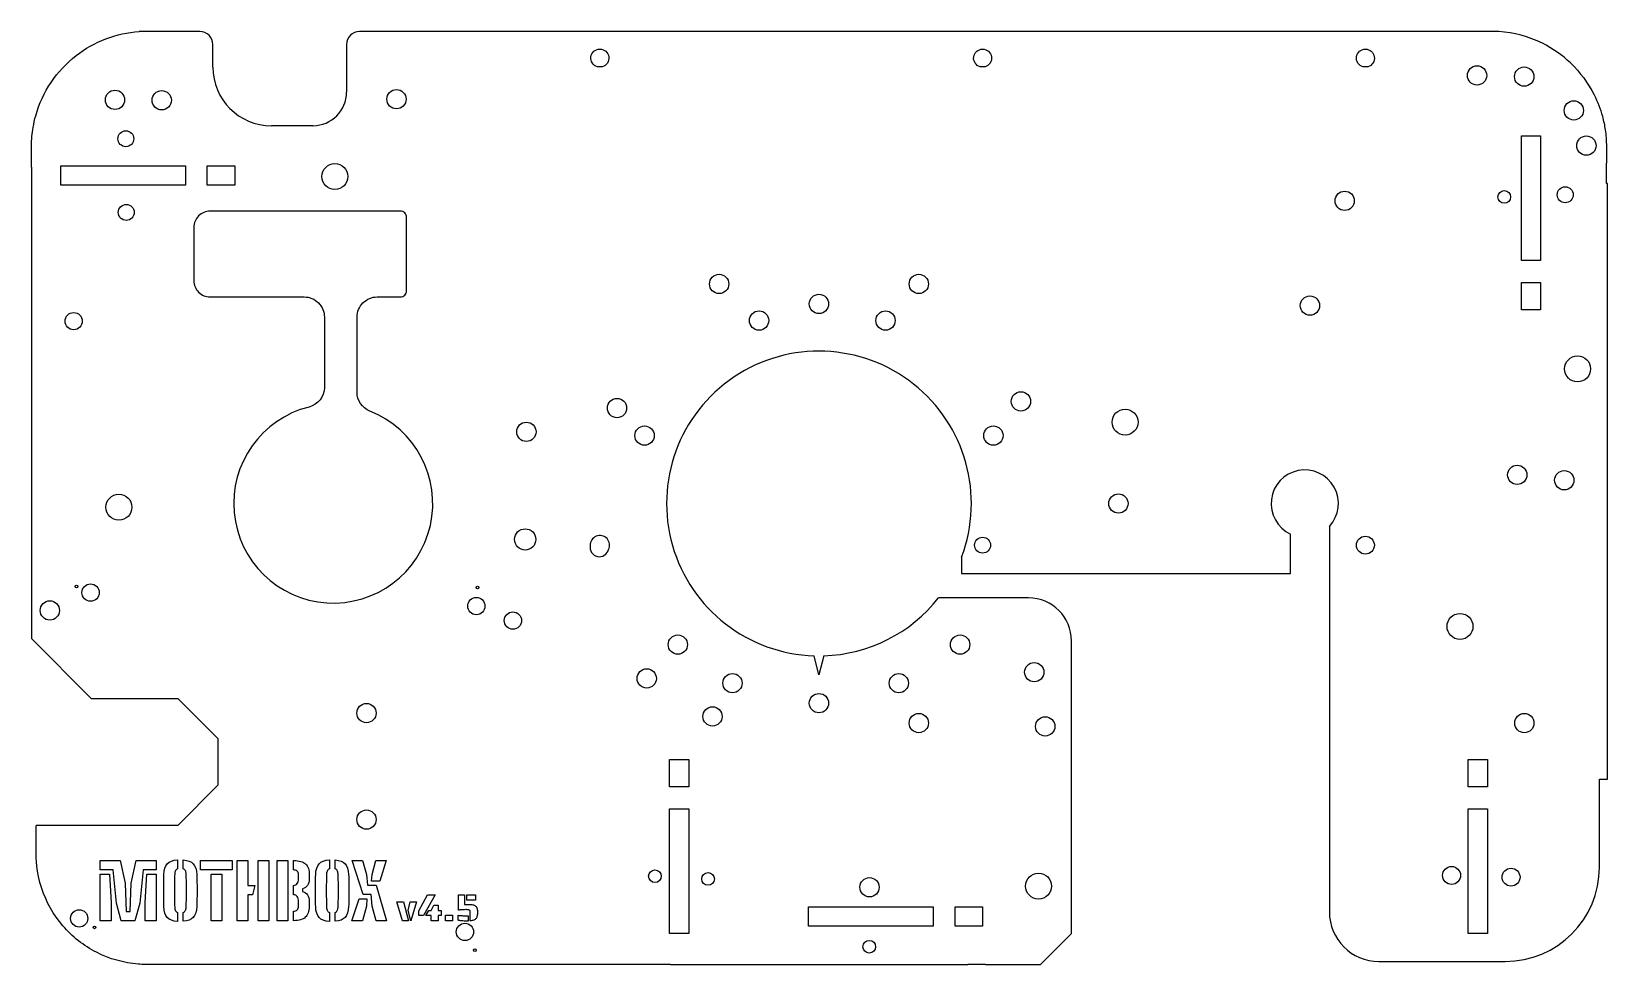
# Model space of a CAD drawing. Header units: millimetres. Extents: x -118 to 118, y -70 to 70.
import ezdxf

# ---------------------------------------------------------------- set-up
doc = ezdxf.new("R2010")
doc.units = ezdxf.units.MM
doc.layers.add('CUTOUTS', color=1, linetype='CONTINUOUS')
doc.layers.add('PERIMETER', color=5, linetype='CONTINUOUS')

msp = doc.modelspace()

# ---------------------------------------------------------------- linework, layer by layer
at = {"layer": 'CUTOUTS'}
for p, q in [((-96.38, -54.06), (-96.38, -55.42)), ((-95.54, -55.4), (-95.54, -54.06)), ((-78.96, -55.57), (-78.96, -54.16)), ((-73.56, -54.06), (-73.56, -55.42)), ((-72.71, -55.4), (-72.71, -54.06)), ((-78.2, -56.9), (-78.2, -56.25)), ((-76.59, -56.34), (-76.59, -56.65)), ((-78.96, -59.3), (-78.96, -57.89)), ((-77.63, -58.44), (-77.63, -58.79)), ((-78.2, -61), (-78.2, -60.39)), ((-54.17, -61.6), (-54.17, -59.31)), ((-54.17, -59.31), (-53.28, -59.31)), ((-53.28, -59.31), (-53.28, -60.79)), ((-53.28, -60.79), (-53.04, -60.77)), ((-96.38, -61.97), (-96.38, -63.32)), ((-95.54, -63.29), (-95.54, -61.95)), ((-78.96, -63.2), (-78.96, -61.79)), ((-73.56, -61.97), (-73.56, -63.32)), ((-72.71, -63.29), (-72.71, -61.95)), ((-54.21, -63.13), (-54.21, -62.39)), ((-52.74, -62.46), (-52.74, -63.26)), ((-52.4, -63.23), (-52.4, -62.01))]:
    msp.add_line(p, q, dxfattribs=at)
for points in [[(-32.56, 65.14), (-33.29, 65.14, -7.28011)], [(24.96, 65.14), (24.23, 65.14, -7.28011)], [(82.48, 65.14), (81.75, 65.14, -7.28011)], [(-61.97, 42.5, 0.414214), (-62.92, 43.45), (-91.5, 43.45, 0.414214), (-93.95, 41), (-93.95, 33, 0.414214), (-91.5, 30.55), (-77.37, 30.55, -0.414214), (-74.32, 27.5), (-74.32, 16.96, -0.344158), (-76.63, 14, 6.374203), (-67.49, 13.4, -0.3075), (-69.42, 16.23), (-69.42, 27.5, -0.414214), (-66.37, 30.55), (-62.92, 30.55, 0.414214), (-61.97, 31.5)], [(-31.64, -7.43, 1.306643), (-34.37, -6.82, 0.977542)]]:
    msp.add_lwpolyline(points, format="xyb", close=True, dxfattribs=at)
for points in [[(105.55, 36.02), (105.55, 54.77), (108.45, 54.77), (108.45, 36.02)], [(-113.95, 47.37), (-113.95, 50.27), (-95.2, 50.27), (-95.2, 47.37)], [(-91.92, 47.37), (-91.92, 50.27), (-87.8, 50.27), (-87.8, 47.37)], [(105.55, 28.62), (105.55, 32.74), (108.45, 32.74), (108.45, 28.62)], [(-19.55, -38.97), (-19.55, -43.09), (-22.45, -43.09), (-22.45, -38.97)], [(100.45, -43.09), (97.55, -43.09), (97.55, -38.97), (100.45, -38.97)], [(-19.55, -65.13), (-22.45, -65.13), (-22.45, -46.37), (-19.55, -46.37)], [(100.45, -46.37), (100.45, -65.13), (97.55, -65.13), (97.55, -46.37)], [(-104.27, -57.58), (-104.12, -61.8), (-103.5, -61.8), (-103.36, -57.58), (-102.6, -54.16), (-99.61, -54.16), (-99.61, -55.57), (-101.58, -55.57), (-102.07, -60.55), (-102.82, -63.21), (-104.87, -63.21), (-105.56, -60.55), (-106.05, -55.57), (-108.02, -55.57), (-108.02, -54.16), (-105.02, -54.16)], [(-88.17, -55.56), (-92.95, -55.56), (-92.95, -54.16), (-88.17, -54.16)], [(-85.82, -59.31), (-85.82, -63.21), (-87.43, -63.21), (-87.43, -54.16), (-85.82, -54.16), (-85.82, -57.9), (-84.77, -57.9), (-85.15, -59.31)], [(-82.68, -63.21), (-84.29, -63.21), (-84.29, -54.16), (-82.68, -54.16)], [(-81.43, -63.21), (-81.43, -54.16), (-79.82, -54.16), (-79.82, -63.21)], [(-68.01, -56.26), (-67.85, -57.86), (-66.54, -57.86), (-64.98, -63.21), (-66.55, -63.21), (-67.15, -61), (-67.3, -59.27), (-68.52, -59.27), (-70.16, -54.16), (-68.58, -54.16)], [(-67.15, -56.26), (-66.58, -54.16), (-65.02, -54.16), (-65.99, -57.24), (-67.23, -57.24)], [(-108.02, -63.21), (-108.02, -56.2), (-106.62, -56.2), (-106.35, -60.44), (-106.35, -63.21)], [(-101.28, -63.21), (-101.28, -60.44), (-101.01, -56.2), (-99.61, -56.2), (-99.61, -63.21)], [(-89.74, -63.21), (-91.35, -63.21), (-91.35, -56.2), (-89.74, -56.2)], [(-68.62, -63.21), (-70.2, -63.21), (-69.1, -59.9), (-67.92, -59.9), (-68.01, -61)], [(-62.45, -60.35), (-61.68, -63.21), (-62.6, -63.21), (-63.44, -60.35)], [(-61.73, -61.69), (-61.44, -60.35), (-60.49, -60.35), (-61.32, -63.2)], [(-60.14, -61.71), (-58.85, -59.31), (-57.7, -59.31), (-59.45, -62.44), (-60.14, -62.44)], [(-57.24, -60.85), (-57.24, -61.65), (-56.75, -61.65), (-56.75, -62.44), (-57.24, -62.44), (-57.24, -63.21), (-58.28, -63.21), (-58.28, -62.44), (-59.06, -62.44), (-58.62, -61.65), (-58.3, -61.65), (-57.86, -60.85)], [(-52.94, -60.11), (-52.94, -59.31), (-51.61, -59.31), (-51.61, -60.11)], [(-1.58, -64), (-1.58, -61.1), (17.17, -61.1), (17.17, -64)], [(20.45, -64), (20.45, -61.1), (24.57, -61.1), (24.57, -64)], [(-56.14, -62.36), (-55.06, -62.36), (-55.06, -63.21), (-56.14, -63.21)]]:
    msp.add_lwpolyline(points, close=True, dxfattribs=at)
for centre, radius in [((98.89, 63.84), 1.45), ((105.98, 63.66), 1.45), ((-105.79, 60.17), 1.45), ((-63.49, 60.27), 1.45), ((-98.77, 60.11), 1.45), ((113.43, 58.58), 1.45), ((-104.16, 54.33), 1.2), ((115.32, 53.29), 1.45), ((-72.75, 48.64), 1.95), ((79, 45), 1.45), ((102.99, 45.58), 0.95), ((112.14, 45.91), 1.2), ((-104.09, 43.26), 1.2), ((-15, 32.5), 1.45), ((15, 32.5), 1.45), ((0, 29.5), 1.45), ((-9, 27), 1.45), ((10, 27), 1.45), ((73.78, 29.25), 1.45), ((-112, 26.91), 1.3), ((114, 19.73), 1.95), ((-30.35, 13.85), 1.45), ((30.35, 14.85), 1.45), ((46, 11.73), 1.95), ((-43.97, 10.28), 1.45), ((-26.21, 9.71), 1.45), ((26.21, 9.71), 1.45), ((104.93, 3.81), 1.45), ((112, 3), 1.45), ((-105.2, -1.05), 1.95), ((45, -0.5), 1.45), ((-44.15, -5.9), 1.6), ((24.59, -6.76), 1.2), ((82.11, -6.76), 1.35), ((-111.56, -12.98), 0.2), ((-109.46, -13.89), 1.3), ((-51.31, -13.13), 0.2), ((-115.58, -16.57), 1.45), ((-51.49, -15.91), 1.3), ((-46, -18.09), 1.3), ((96.33, -18.97), 1.95), ((-21.21, -21.71), 1.45), ((21.21, -21.71), 1.45), ((-25.88, -26.79), 1.45), ((-13, -27.5), 1.45), ((12, -27.5), 1.45), ((32.35, -25.85), 1.45), ((-68, -32), 1.45), ((0, -30.5), 1.45), ((-16, -32.5), 1.45), ((15, -33.5), 1.45), ((34, -34), 1.45), ((106, -33.5), 1.45), ((-68, -48), 1.45), ((-24.65, -56.51), 0.95), ((-16.67, -56.92), 0.95), ((7.6, -58.17), 1.45), ((33, -58), 1.95), ((95.06, -56.4), 1.35), ((104, -56.66), 1.35), ((-111.17, -62.86), 1.3), ((-53.2, -64.88), 1.3), ((-108.87, -64.2), 0.2), ((7.56, -67.12), 0.95), ((-51.72, -67.62), 0.2)]:
    msp.add_circle(centre, radius, dxfattribs=at)
for points in [[(-97.93, -54.63), (-97.61, -54.3), (-97.1, -54.1), (-96.38, -54.06)], [(-95.54, -54.06), (-94.85, -54.12), (-94.35, -54.31), (-94.04, -54.65)], [(-78.96, -54.16), (-78.13, -54.16), (-77.53, -54.34), (-77.16, -54.66)], [(-75.11, -54.63), (-74.79, -54.3), (-74.28, -54.1), (-73.56, -54.06)], [(-72.71, -54.06), (-72.02, -54.12), (-71.52, -54.31), (-71.21, -54.65)], [(-98.47, -57.51), (-98.47, -57.12), (-98.46, -56.71), (-98.45, -56.28)], [(-98.45, -56.28), (-98.43, -55.53), (-98.26, -54.99), (-97.93, -54.63)], [(-96.81, -56.2), (-96.83, -56.61), (-96.84, -57.03), (-96.85, -57.45)], [(-96.69, -55.68), (-96.77, -55.81), (-96.81, -55.98), (-96.81, -56.2)], [(-96.38, -55.42), (-96.52, -55.47), (-96.62, -55.56), (-96.69, -55.68)], [(-95.22, -55.66), (-95.29, -55.53), (-95.4, -55.45), (-95.54, -55.4)], [(-95.1, -56.18), (-95.11, -55.97), (-95.14, -55.79), (-95.22, -55.66)], [(-77.16, -54.66), (-76.78, -55), (-76.59, -55.55), (-76.59, -56.34)], [(-75.65, -57.51), (-75.65, -57.12), (-75.64, -56.71), (-75.63, -56.28)], [(-75.63, -56.28), (-75.61, -55.53), (-75.43, -54.99), (-75.11, -54.63)], [(-73.99, -56.2), (-74.01, -56.61), (-74.02, -57.03), (-74.03, -57.45)], [(-73.87, -55.68), (-73.95, -55.81), (-73.99, -55.98), (-73.99, -56.2)], [(-73.56, -55.42), (-73.7, -55.47), (-73.8, -55.56), (-73.87, -55.68)], [(-72.39, -55.66), (-72.46, -55.53), (-72.57, -55.45), (-72.71, -55.4)], [(-72.27, -56.18), (-72.28, -55.97), (-72.31, -55.79), (-72.39, -55.66)], [(-98.47, -58.68), (-98.47, -58.3), (-98.47, -57.91), (-98.47, -57.51)], [(-96.85, -57.45), (-96.86, -57.86), (-96.87, -58.27), (-96.87, -58.69)], [(-96.87, -58.69), (-96.87, -59.1), (-96.86, -59.51), (-96.85, -59.93)], [(-95.05, -59.91), (-95.05, -59.5), (-95.04, -59.08), (-95.04, -58.67)], [(-93.47, -57.5), (-93.46, -57.9), (-93.46, -58.29), (-93.46, -58.67)], [(-78.96, -57.89), (-78.72, -57.89), (-78.53, -57.8), (-78.4, -57.63)], [(-78.4, -57.63), (-78.27, -57.45), (-78.2, -57.21), (-78.2, -56.9)], [(-75.65, -58.68), (-75.65, -58.3), (-75.65, -57.91), (-75.65, -57.51)], [(-74.03, -57.45), (-74.04, -57.86), (-74.05, -58.27), (-74.05, -58.69)], [(-74.05, -58.69), (-74.05, -59.1), (-74.04, -59.51), (-74.03, -59.93)], [(-72.22, -59.91), (-72.22, -59.5), (-72.21, -59.08), (-72.21, -58.67)], [(-70.64, -57.5), (-70.63, -57.9), (-70.63, -58.29), (-70.63, -58.67)], [(-97.93, -62.73), (-98.25, -62.38), (-98.43, -61.84), (-98.45, -61.07)], [(-96.85, -59.93), (-96.84, -60.34), (-96.83, -60.75), (-96.81, -61.17)], [(-96.81, -61.17), (-96.81, -61.39), (-96.77, -61.57), (-96.69, -61.7)], [(-95.22, -61.69), (-95.14, -61.56), (-95.1, -61.38), (-95.1, -61.16)], [(-95.1, -61.16), (-95.08, -60.74), (-95.06, -60.32), (-95.05, -59.91)], [(-93.51, -61.06), (-93.54, -61.81), (-93.71, -62.36), (-94.04, -62.7)], [(-78.39, -59.56), (-78.51, -59.4), (-78.7, -59.31), (-78.96, -59.3)], [(-78.2, -60.39), (-78.2, -60.01), (-78.26, -59.74), (-78.39, -59.56)], [(-75.11, -62.73), (-75.43, -62.38), (-75.61, -61.84), (-75.63, -61.07)], [(-74.03, -59.93), (-74.02, -60.34), (-74.01, -60.75), (-73.99, -61.17)], [(-73.99, -61.17), (-73.99, -61.39), (-73.95, -61.57), (-73.87, -61.7)], [(-72.39, -61.69), (-72.31, -61.56), (-72.27, -61.38), (-72.27, -61.16)], [(-72.27, -61.16), (-72.25, -60.74), (-72.23, -60.32), (-72.22, -59.91)], [(-70.68, -61.06), (-70.71, -61.81), (-70.89, -62.36), (-71.21, -62.7)], [(-96.38, -63.32), (-97.1, -63.26), (-97.62, -63.07), (-97.93, -62.73)], [(-96.69, -61.7), (-96.62, -61.83), (-96.51, -61.92), (-96.38, -61.97)], [(-95.54, -61.95), (-95.4, -61.9), (-95.29, -61.81), (-95.22, -61.69)], [(-94.04, -62.7), (-94.35, -63.04), (-94.84, -63.24), (-95.54, -63.29)], [(-77.19, -62.69), (-77.54, -63.02), (-78.13, -63.19), (-78.96, -63.2)], [(-73.56, -63.32), (-74.28, -63.26), (-74.8, -63.07), (-75.11, -62.73)], [(-73.87, -61.7), (-73.8, -61.83), (-73.69, -61.92), (-73.56, -61.97)], [(-72.71, -61.95), (-72.57, -61.9), (-72.46, -61.81), (-72.39, -61.69)], [(-71.21, -62.7), (-71.52, -63.04), (-72.01, -63.24), (-72.71, -63.29)]]:
    msp.add_open_spline(points, degree=3, dxfattribs=at)
for points, knots in [([(-95.05, -57.43), (-95.05, -57.43), (-95.05, -57.43), (-95.05, -57.43), (-95.07, -57.02), (-95.08, -56.6), (-95.1, -56.18)], [-1.000388, -1.000388, -1.000388, -1.000388, -1, -1, -1, 0, 0, 0, 0]), ([(-94.04, -54.65), (-93.71, -54.99), (-93.53, -55.54), (-93.51, -56.28), (-93.51, -56.28), (-93.51, -56.28), (-93.51, -56.28)], [-1, -1, -1, -1, 0, 0, 0, 0.00006, 0.00006, 0.00006, 0.00006]), ([(-93.51, -56.28), (-93.51, -56.28), (-93.51, -56.28), (-93.51, -56.28), (-93.49, -56.71), (-93.48, -57.12), (-93.47, -57.5)], [-1.000106, -1.000106, -1.000106, -1.000106, -1, -1, -1, 0, 0, 0, 0]), ([(-78.41, -55.74), (-78.41, -55.74), (-78.41, -55.74), (-78.41, -55.74), (-78.55, -55.63), (-78.73, -55.57), (-78.96, -55.57)], [-1.001426, -1.001426, -1.001426, -1.001426, -1, -1, -1, -0.0577216, -0.0577216, -0.0577216, -0.0577216]), ([(-78.2, -56.25), (-78.2, -56.03), (-78.27, -55.86), (-78.41, -55.74), (-78.41, -55.74), (-78.41, -55.74), (-78.41, -55.74)], [-1, -1, -1, -1, 0, 0, 0, 0.001477, 0.001477, 0.001477, 0.001477]), ([(-76.59, -56.65), (-76.59, -56.74), (-76.59, -56.84), (-76.6, -56.94), (-76.6, -56.94), (-76.6, -56.94), (-76.6, -56.94)], [-1, -1, -1, -1, 0, 0, 0, 0.002223, 0.002223, 0.002223, 0.002223]), ([(-72.22, -57.43), (-72.22, -57.43), (-72.22, -57.43), (-72.22, -57.43), (-72.24, -57.02), (-72.26, -56.6), (-72.27, -56.18)], [-1.000388, -1.000388, -1.000388, -1.000388, -1, -1, -1, 0, 0, 0, 0]), ([(-71.21, -54.65), (-70.89, -54.99), (-70.71, -55.54), (-70.68, -56.28), (-70.68, -56.28), (-70.68, -56.28), (-70.68, -56.28)], [-1, -1, -1, -1, 0, 0, 0, 0.00006, 0.00006, 0.00006, 0.00006]), ([(-70.68, -56.28), (-70.68, -56.28), (-70.68, -56.28), (-70.68, -56.28), (-70.67, -56.71), (-70.65, -57.12), (-70.64, -57.5)], [-1.000106, -1.000106, -1.000106, -1.000106, -1, -1, -1, -0.000036, -0.000036, -0.000036, -0.000036]), ([(-98.47, -59.84), (-98.47, -59.84), (-98.47, -59.84), (-98.47, -59.84), (-98.47, -59.45), (-98.47, -59.06), (-98.47, -58.68)], [-1.000437, -1.000437, -1.000437, -1.000437, -1, -1, -1, 0, 0, 0, 0]), ([(-95.04, -58.67), (-95.04, -58.26), (-95.05, -57.84), (-95.05, -57.43), (-95.05, -57.43), (-95.05, -57.43), (-95.05, -57.43)], [-1, -1, -1, -1, 0, 0, 0, 0.000388, 0.000388, 0.000388, 0.000388]), ([(-93.46, -58.67), (-93.46, -59.05), (-93.46, -59.44), (-93.47, -59.83), (-93.47, -59.83), (-93.47, -59.83), (-93.47, -59.83)], [-1, -1, -1, -1, 0, 0, 0, 0.000009, 0.000009, 0.000009, 0.000009]), ([(-76.86, -57.9), (-77.03, -58.14), (-77.26, -58.32), (-77.59, -58.42), (-77.6, -58.43), (-77.62, -58.43), (-77.63, -58.44)], [-0.999346, -0.999346, -0.999346, -0.999346, 0, 0, 0, 0.033714, 0.033714, 0.033714, 0.033714]), ([(-77.63, -58.79), (-77.62, -58.79), (-77.6, -58.79), (-77.59, -58.8), (-77.25, -58.91), (-77.01, -59.09), (-76.85, -59.32)], [-1.032323, -1.032323, -1.032323, -1.032323, -1, -1, -1, -0.001074, -0.001074, -0.001074, -0.001074]), ([(-76.6, -56.94), (-76.6, -56.94), (-76.6, -56.94), (-76.6, -56.94), (-76.62, -57.34), (-76.71, -57.67), (-76.86, -57.9)], [-1.0005139, -1.0005139, -1.0005139, -1.0005139, -1, -1, -1, -0.0006644, -0.0006644, -0.0006644, -0.0006644]), ([(-75.65, -59.84), (-75.65, -59.84), (-75.65, -59.84), (-75.65, -59.84), (-75.65, -59.45), (-75.65, -59.06), (-75.65, -58.68)], [-1.000437, -1.000437, -1.000437, -1.000437, -1, -1, -1, 0, 0, 0, 0]), ([(-72.21, -58.67), (-72.21, -58.26), (-72.22, -57.84), (-72.22, -57.43), (-72.22, -57.43), (-72.22, -57.43), (-72.22, -57.43)], [-1, -1, -1, -1, 0, 0, 0, 0.000388, 0.000388, 0.000388, 0.000388]), ([(-70.63, -58.67), (-70.63, -59.05), (-70.63, -59.44), (-70.64, -59.83), (-70.64, -59.83), (-70.64, -59.83), (-70.64, -59.83)], [-1, -1, -1, -1, 0, 0, 0, 0.000009, 0.000009, 0.000009, 0.000009]), ([(-98.45, -61.07), (-98.46, -60.64), (-98.47, -60.23), (-98.47, -59.84), (-98.47, -59.84), (-98.47, -59.84), (-98.47, -59.84)], [-1, -1, -1, -1, 0, 0, 0, 0.000437, 0.000437, 0.000437, 0.000437]), ([(-93.47, -59.83), (-93.47, -59.83), (-93.47, -59.83), (-93.47, -59.83), (-93.48, -60.22), (-93.49, -60.63), (-93.51, -61.06)], [-1.000009, -1.000009, -1.000009, -1.000009, -1, -1, -1, 0, 0, 0, 0]), ([(-78.41, -61.59), (-78.41, -61.59), (-78.41, -61.59), (-78.41, -61.59), (-78.27, -61.44), (-78.2, -61.24), (-78.2, -61)], [-1.001362, -1.001362, -1.001362, -1.001362, -1, -1, -1, 0, 0, 0, 0]), ([(-76.6, -61.02), (-76.6, -61.02), (-76.6, -61.02), (-76.6, -61.02), (-76.63, -61.8), (-76.83, -62.35), (-77.19, -62.69)], [-1.000197, -1.000197, -1.000197, -1.000197, -1, -1, -1, 0, 0, 0, 0]), ([(-76.85, -59.32), (-76.7, -59.57), (-76.6, -59.89), (-76.6, -60.31), (-76.6, -60.31), (-76.6, -60.32), (-76.6, -60.32)], [-0.9989368, -0.9989368, -0.9989368, -0.9989368, 0, 0, 0, 0.0008533, 0.0008533, 0.0008533, 0.0008533]), ([(-76.6, -60.32), (-76.6, -60.32), (-76.6, -60.32), (-76.6, -60.32), (-76.59, -60.44), (-76.59, -60.56), (-76.59, -60.66)], [-1.002875, -1.002875, -1.002875, -1.002875, -1, -1, -1, 0, 0, 0, 0]), ([(-76.59, -60.66), (-76.59, -60.77), (-76.59, -60.88), (-76.6, -61.02), (-76.6, -61.02), (-76.6, -61.02), (-76.6, -61.02)], [-1, -1, -1, -1, 0, 0, 0, 0.001157, 0.001157, 0.001157, 0.001157]), ([(-75.63, -61.07), (-75.64, -60.64), (-75.65, -60.23), (-75.65, -59.84), (-75.65, -59.84), (-75.65, -59.84), (-75.65, -59.84)], [-1, -1, -1, -1, 0, 0, 0, 0.000437, 0.000437, 0.000437, 0.000437]), ([(-70.64, -59.83), (-70.64, -59.83), (-70.64, -59.83), (-70.64, -59.83), (-70.65, -60.22), (-70.67, -60.63), (-70.68, -61.06)], [-1.000009, -1.000009, -1.000009, -1.000009, -1, -1, -1, 0, 0, 0, 0]), ([(-53.05, -61.54), (-53.05, -61.54), (-53.05, -61.54), (-53.05, -61.54), (-53.18, -61.55), (-53.31, -61.55), (-53.44, -61.55), (-53.58, -61.56), (-53.72, -61.57), (-53.86, -61.58), (-53.86, -61.58), (-53.86, -61.58), (-53.86, -61.58)], [-0.00003611, -0.00003611, -0.00003611, -0.00003611, 0, 0, 0, 0.03954442, 0.03954442, 0.03954442, 0.08148668, 0.08148668, 0.08148668, 0.08151798, 0.08151798, 0.08151798, 0.08151798]), ([(-52.72, -61.56), (-52.72, -61.56), (-52.72, -61.56), (-52.72, -61.56), (-52.77, -61.55), (-52.81, -61.55), (-52.86, -61.55), (-52.92, -61.54), (-52.98, -61.54), (-53.05, -61.54), (-53.05, -61.54), (-53.05, -61.54), (-53.05, -61.54)], [-0.0001469, -0.0001469, -0.0001469, -0.0001469, 0, 0, 0, 0.01356126, 0.01356126, 0.01356126, 0.03202416, 0.03202416, 0.03202416, 0.03206025, 0.03206025, 0.03206025, 0.03206025]), ([(-53.04, -60.77), (-52.92, -60.77), (-52.81, -60.76), (-52.7, -60.76), (-52.62, -60.76), (-52.55, -60.76), (-52.47, -60.75)], [0.00011716, 0.00011716, 0.00011716, 0.00011716, 0.03432729, 0.03432729, 0.03432729, 0.05690517, 0.05690517, 0.05690517, 0.05690517]), ([(-52.53, -61.62), (-52.53, -61.62), (-52.53, -61.62), (-52.53, -61.62), (-52.55, -61.61), (-52.58, -61.59), (-52.61, -61.58), (-52.65, -61.57), (-52.69, -61.56), (-52.72, -61.56), (-52.72, -61.56), (-52.72, -61.56), (-52.72, -61.56)], [-0.00048377, -0.00048377, -0.00048377, -0.00048377, 0, 0, 0, 0.0082941, 0.0082941, 0.0082941, 0.01840006, 0.01840006, 0.01840006, 0.01854587, 0.01854587, 0.01854587, 0.01854587]), ([(-52.47, -60.75), (-52.27, -60.76), (-52.07, -60.77), (-51.9, -60.83), (-51.77, -60.89), (-51.65, -60.98), (-51.53, -61.07)], [0.0000976, 0.0000976, 0.0000976, 0.0000976, 0.0595903, 0.0595903, 0.0595903, 0.1048687, 0.1048687, 0.1048687, 0.1048687]), ([(-51.53, -61.07), (-51.49, -61.12), (-51.46, -61.17), (-51.43, -61.23), (-51.4, -61.28), (-51.38, -61.35), (-51.36, -61.42)], [0.00069549, 0.00069549, 0.00069549, 0.00069549, 0.02001666, 0.02001666, 0.02001666, 0.04114499, 0.04114499, 0.04114499, 0.04114499]), ([(-51.36, -61.42), (-51.35, -61.5), (-51.33, -61.57), (-51.32, -61.65), (-51.31, -61.74), (-51.31, -61.83), (-51.31, -61.93)], [0.00022674, 0.00022674, 0.00022674, 0.00022674, 0.02422981, 0.02422981, 0.02422981, 0.05231679, 0.05231679, 0.05231679, 0.05231679]), ([(-78.96, -61.79), (-78.72, -61.78), (-78.54, -61.72), (-78.41, -61.59), (-78.41, -61.59), (-78.41, -61.59), (-78.41, -61.59)], [-0.9442219, -0.9442219, -0.9442219, -0.9442219, 0, 0, 0, 0.0014049, 0.0014049, 0.0014049, 0.0014049]), ([(-54.21, -62.39), (-54.02, -62.41), (-53.83, -62.43), (-53.64, -62.44), (-53.46, -62.46), (-53.28, -62.46), (-53.1, -62.46), (-53.1, -62.46), (-53.1, -62.46), (-53.1, -62.46)], [0.0055518, 0.0055518, 0.0055518, 0.0055518, 0.0627565, 0.0627565, 0.0627565, 0.1165688, 0.1165688, 0.1165688, 0.1166263, 0.1166263, 0.1166263, 0.1166263]), ([(-53.67, -63.22), (-53.77, -63.21), (-53.88, -63.19), (-53.98, -63.17), (-54.06, -63.16), (-54.14, -63.15), (-54.21, -63.13)], [0.00005547, 0.00005547, 0.00005547, 0.00005547, 0.0323646, 0.0323646, 0.0323646, 0.05580919, 0.05580919, 0.05580919, 0.05580919]), ([(-53.86, -61.58), (-53.86, -61.58), (-53.86, -61.58), (-53.86, -61.58), (-53.94, -61.59), (-54.01, -61.59), (-54.09, -61.6), (-54.11, -61.6), (-54.14, -61.6), (-54.17, -61.6)], [-0.0000313, -0.0000313, -0.0000313, -0.0000313, 0, 0, 0, 0.02260822, 0.02260822, 0.02260822, 0.03017795, 0.03017795, 0.03017795, 0.03017795]), ([(-52.97, -63.26), (-53.09, -63.26), (-53.2, -63.26), (-53.32, -63.25), (-53.44, -63.24), (-53.55, -63.23), (-53.67, -63.22)], [0, 0, 0, 0, 0.03526177, 0.03526177, 0.03526177, 0.07015089, 0.07015089, 0.07015089, 0.07015089]), ([(-53.1, -62.46), (-53.1, -62.46), (-53.1, -62.46), (-53.1, -62.46), (-53.02, -62.46), (-52.94, -62.46), (-52.86, -62.46), (-52.82, -62.46), (-52.78, -62.46), (-52.74, -62.46)], [-0.0000575, -0.0000575, -0.0000575, -0.0000575, 0, 0, 0, 0.0238391, 0.0238391, 0.0238391, 0.03542662, 0.03542662, 0.03542662, 0.03542662]), ([(-52.74, -63.26), (-52.76, -63.26), (-52.79, -63.26), (-52.81, -63.26), (-52.86, -63.26), (-52.92, -63.26), (-52.97, -63.26)], [0.00480198, 0.00480198, 0.00480198, 0.00480198, 0.01163621, 0.01163621, 0.01163621, 0.02784206, 0.02784206, 0.02784206, 0.02784206]), ([(-52.42, -61.77), (-52.42, -61.77), (-52.42, -61.77), (-52.42, -61.77), (-52.43, -61.74), (-52.44, -61.71), (-52.46, -61.68), (-52.48, -61.66), (-52.5, -61.64), (-52.52, -61.62), (-52.52, -61.62), (-52.52, -61.62), (-52.53, -61.62)], [-0.00036477, -0.00036477, -0.00036477, -0.00036477, 0, 0, 0, 0.0075784, 0.0075784, 0.0075784, 0.01487843, 0.01487843, 0.01487843, 0.01535454, 0.01535454, 0.01535454, 0.01535454]), ([(-52.4, -62.01), (-52.4, -62.01), (-52.4, -62.01), (-52.4, -62.01), (-52.4, -61.97), (-52.4, -61.92), (-52.4, -61.87), (-52.41, -61.84), (-52.41, -61.81), (-52.42, -61.77), (-52.42, -61.77), (-52.42, -61.77), (-52.42, -61.77)], [-0.00001067, -0.00001067, -0.00001067, -0.00001067, 0, 0, 0, 0.01330913, 0.01330913, 0.01330913, 0.02309461, 0.02309461, 0.02309461, 0.0234673, 0.0234673, 0.0234673, 0.0234673]), ([(-51.88, -63.11), (-51.96, -63.14), (-52.05, -63.17), (-52.13, -63.19), (-52.22, -63.21), (-52.31, -63.22), (-52.4, -63.23)], [0.00025034, 0.00025034, 0.00025034, 0.00025034, 0.02772559, 0.02772559, 0.02772559, 0.05498713, 0.05498713, 0.05498713, 0.05498713]), ([(-51.53, -62.86), (-51.58, -62.92), (-51.63, -62.96), (-51.68, -63), (-51.74, -63.04), (-51.8, -63.08), (-51.88, -63.11)], [0.00038898, 0.00038898, 0.00038898, 0.00038898, 0.02128382, 0.02128382, 0.02128382, 0.04474052, 0.04474052, 0.04474052, 0.04474052]), ([(-51.36, -62.49), (-51.38, -62.56), (-51.4, -62.63), (-51.43, -62.69), (-51.46, -62.75), (-51.49, -62.81), (-51.53, -62.86)], [0.00021919, 0.00021919, 0.00021919, 0.00021919, 0.02265998, 0.02265998, 0.02265998, 0.0433336, 0.0433336, 0.0433336, 0.0433336]), ([(-51.31, -61.93), (-51.31, -62.03), (-51.31, -62.13), (-51.32, -62.24), (-51.33, -62.32), (-51.35, -62.4), (-51.36, -62.49)], [0.00006844, 0.00006844, 0.00006844, 0.00006844, 0.03156786, 0.03156786, 0.03156786, 0.05765904, 0.05765904, 0.05765904, 0.05765904])]:
    msp.add_open_spline(points, degree=3, knots=knots, dxfattribs=at)
at = {"layer": 'PERIMETER'}
for p, q in [((-93.04, 70.44), (-102.16, 70.44)), ((102.16, 70.44), (-69.04, 70.44)), ((-91.09, 65.09), (-91.09, 68.49)), ((-70.99, 68.49), (-70.99, 61.34)), ((-76.04, 56.29), (-82.29, 56.29)), ((-118.33, 50.04), (-118.33, -20.81)), ((118.33, 47.6), (118.33, 50.65)), ((118.49, 47.6), (118.33, 47.6)), ((118.49, 44.09), (118.49, 47.6)), ((118.49, -10.1), (118.49, 44.09)), ((118.49, 44.09), (118.49, 44.09)), ((76.7, -3.94), (76.7, -61.88)), ((70.88, -11), (70.88, -5.08)), ((21.44, -8.54), (21.44, -11)), ((21.44, -11), (70.88, -11)), ((118.49, -41.91), (118.49, -10.1)), ((118.49, -10.1), (118.49, -10.1)), ((31.5, -14.68), (17.98, -14.68)), ((-118.33, -20.81), (-109.36, -29.78)), ((37.95, -65.11), (37.95, -21.13)), ((0, -26.24), (-0.71, -23.39)), ((0.71, -23.39), (0, -26.24)), ((-109.36, -29.78), (-96.36, -29.78)), ((-96.36, -29.78), (-90.33, -35.81)), ((-90.33, -35.81), (-90.33, -42.85)), ((117.29, -55.18), (117.29, -41.91)), ((117.29, -41.91), (118.49, -41.91)), ((-90.33, -42.85), (-96.36, -48.88)), ((-96.36, -48.88), (-117.63, -48.88)), ((33.28, -69.78), (37.95, -65.11)), ((-22.3, -69.78), (-22.3, -69.78)), ((-22.3, -69.78), (22.36, -69.78)), ((22.36, -69.78), (22.36, -69.78)), ((25.05, -69.78), (22.36, -69.78)), ((25.05, -69.78), (25.05, -69.78)), ((25.05, -69.78), (27.95, -69.78)), ((27.95, -69.78), (27.95, -69.78)), ((27.95, -69.78), (33.28, -69.78)), ((84.15, -69.33), (103.14, -69.33))]:
    msp.add_line(p, q, dxfattribs=at)
for centre, radius, start, end in [((-93.04, 68.49), 1.95, 0, 90), ((-69.04, 68.49), 1.95, 90, 180), ((-82.29, 65.09), 8.8, 180, 270), ((-76.04, 61.34), 5.05, -90, 0), ((0, -0.5), 22.9, -20.5527, 268.2148), ((73, -0.5), 5.05, -42.9461, 245.1399), ((0, -0.5), 22.9, 271.7852, 321.7488), ((31.5, -21.13), 6.45, 0, 90), ((103.14, -55.18), 14.15, 270, 360), ((84.15, -61.88), 7.45, 180, 270)]:
    msp.add_arc(centre, radius, start, end, dxfattribs=at)
for points, knots in [([(-118.33, 50.04), (-118.33, 51.11), (-118.33, 51.99), (-118.33, 52.68), (-118.33, 52.84), (-118.33, 52.99), (-118.33, 53.13), (-118.33, 54.32), (-118.26, 55.05), (-118.09, 56.05), (-117.99, 56.6), (-117.86, 57.22), (-117.7, 57.79), (-116.71, 61.34), (-114.55, 64.56), (-111.64, 66.82), (-108.93, 68.94), (-105.59, 70.21), (-102.17, 70.44), (-102.17, 70.44), (-102.16, 70.44), (-102.16, 70.44)], [60.312744, 60.312744, 60.312744, 60.312744, 61.037934, 61.037934, 61.037934, 61.202227, 61.202227, 61.202227, 62.548143, 62.548143, 62.548143, 63.279414, 63.279414, 63.279414, 67.773902, 67.773902, 67.773902, 71.969555, 71.969555, 71.969555, 71.974484, 71.974484, 71.974484, 71.974484]), ([(112.93, 65.71), (111.68, 66.9), (110.26, 67.9), (108.71, 68.67), (106.66, 69.68), (104.44, 70.29), (102.16, 70.44)], [-1.20759, -1.20759, -1.20759, -1.20759, -0.687254, -0.687254, -0.687254, -0.00017, -0.00017, -0.00017, -0.00017]), ([(112.93, 65.71), (114.38, 64.33), (115.6, 62.69), (116.49, 60.91), (117.01, 59.88), (117.42, 58.81), (117.72, 57.7), (117.92, 56.96), (118.05, 56.3), (118.15, 55.68), (118.27, 54.85), (118.33, 54.07), (118.33, 53.13), (118.33, 52.56), (118.33, 51.92), (118.33, 51.18), (118.33, 51.01), (118.33, 50.83), (118.33, 50.65)], [0.370307, 0.370307, 0.370307, 0.370307, 0.961363, 0.961363, 0.961363, 1.299786, 1.299786, 1.299786, 1.522751, 1.522751, 1.522751, 1.819998, 1.819998, 1.819998, 2.004365, 2.004365, 2.004365, 2.046229, 2.046229, 2.046229, 2.046229]), ([(-22.3, -69.78), (-22.32, -69.78), (-22.33, -69.78), (-22.35, -69.78), (-47.44, -69.78), (-72.53, -69.78), (-97.62, -69.78), (-101.15, -69.78), (-101.63, -69.78), (-102.28, -69.73), (-104.47, -69.56), (-106.61, -68.95), (-108.57, -67.95), (-110.5, -66.97), (-112.21, -65.61), (-113.62, -63.97), (-115.03, -62.32), (-116.11, -60.42), (-116.79, -58.37), (-117.63, -55.82), (-117.63, -53.75), (-117.63, -52.89), (-117.63, -51.55), (-117.63, -50.22), (-117.63, -48.88)], [4.730078, 4.730078, 4.730078, 4.730078, 4.735078, 4.735078, 4.735078, 12.262004, 12.262004, 12.262004, 13.319741, 13.319741, 13.319741, 16.897002, 16.897002, 16.897002, 20.41849, 20.41849, 20.41849, 23.940267, 23.940267, 23.940267, 28.308431, 28.308431, 28.308431, 35.09683, 35.09683, 35.09683, 35.09683])]:
    msp.add_open_spline(points, degree=3, knots=knots, dxfattribs=at)

doc.saveas('drawing.dxf')
